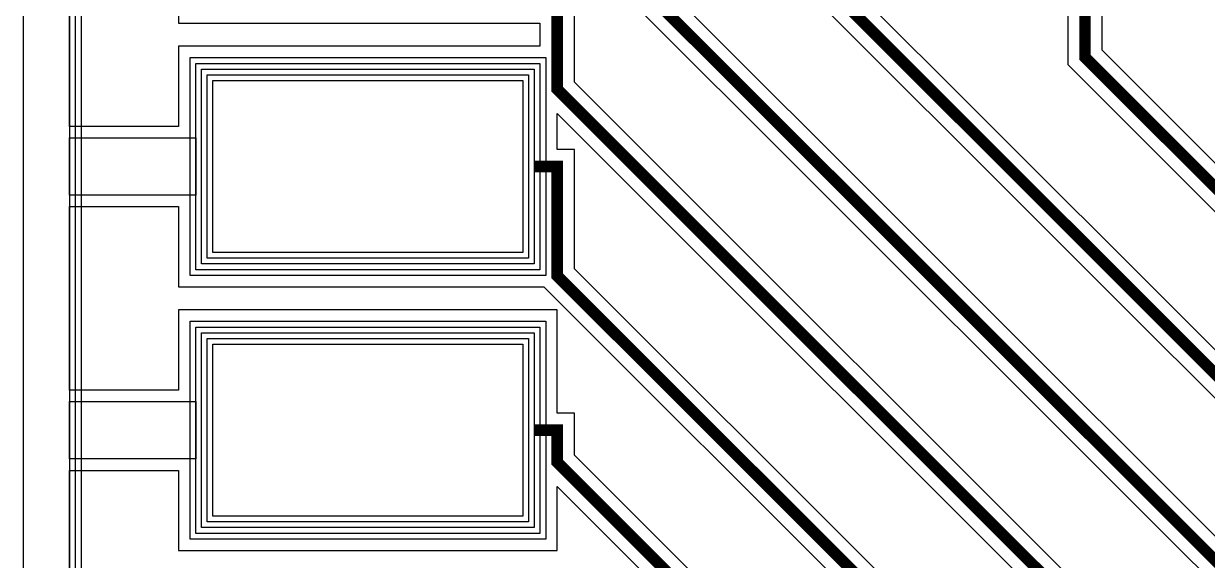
# Model space of a CAD drawing. Extents: x -87611 to 96139, y 77822 to 138139.
# Drawn here: x -7122 to -6090, y 98306 to 98774 of the extents above; entities that cross this region are included whole.
import ezdxf

# ---------------------------------------------------------------- set-up
doc = ezdxf.new("R2010")
doc.units = 0
doc.header["$MEASUREMENT"] = 0
doc.layers.get('0').update_dxf_attribs({"color": 6})
for name, color, linetype in [('L12D0 Etch', 190, 'Continuous'), ('L14D0 Au', 2, 'Continuous'), ('L15D0 PVIA', 7, 'Continuous'), ('L3D0 Base', 3, 'Continuous'), ('L4D0 Cntr', 1, 'Continuous'), ('L7D0 DE', 42, 'Continuous'), ('L8D0 Wire', 5, 'Continuous')]:
    doc.layers.add(name, color=color, linetype=linetype)

# ---------------------------------------------------------------- blocks, each defined once
blk = doc.blocks.new('32PAD')
at = {"layer": 'L14D0 Au'}
blk.add_lwpolyline([(-80, 10), (-80, 290), (80, 290), (80, 10)], close=True, dxfattribs=at)
at = {"layer": 'L15D0 PVIA'}
blk.add_lwpolyline([(-75, 15), (-75, 285), (75, 285), (75, 15)], close=True, dxfattribs=at)
at = {"layer": 'L3D0 Base'}
for points in [[(-25, 300), (-25, 410), (25, 410), (25, 300)], [(-90, 0), (-90, 300), (90, 300), (90, 0)]]:
    blk.add_lwpolyline(points, close=True, dxfattribs=at)
at = {"layer": 'L4D0 Cntr'}
blk.add_lwpolyline([(-85, 5), (-85, 295), (85, 295), (85, 5)], close=True, dxfattribs=at)
at = {"layer": 'L8D0 Wire'}
blk.add_lwpolyline([(-95, -5), (-95, 305), (95, 305), (95, -5)], close=True, dxfattribs=at)
blk = doc.blocks.new('_32PADS')
at = {"rotation": 90}
for p in [(-1050, 805), (-1050, 575)]:
    blk.add_blockref('32PAD', p, dxfattribs=at)
blk = doc.blocks.new('_32TRCE130')
at = {"layer": 'L14D0 Au'}
for points in [[(-156.4, 177.6), (-968.3, 989.5), (-968.3, 1035), (-930, 1035), (-930, 1365), (-1000, 1365), (-1000, 1460), (-840, 1460), (-840, 1365), (-910, 1365), (-910, 1035), (-820, 1035), (-820, 961.4), (-388.9, 530.3)], [(-367.7, 551.5), (-790, 973.8), (-790, 1035), (-700, 1035), (-700, 1365), (-770, 1365), (-770, 1460), (-610, 1460), (-610, 1365), (-680, 1365), (-680, 1035), (-590, 1035), (-590, 894.1), (-177.6, 481.7)], [(-147.6, 494.1), (-560, 906.5), (-560, 1035), (-470, 1035), (-470, 1365), (-540, 1365), (-540, 1460), (-380, 1460)], [(380, 1460), (540, 1460), (540, 1365), (470, 1365), (470, 1035), (525.9, 1035), (205.1, 714.2)], [(226.3, 693), (553.3, 1020), (590, 1020), (590, 1035), (680, 1035), (680, 1365), (610, 1365), (610, 1460), (770, 1460), (770, 1365), (700, 1365), (700, 1046.5), (147.6, 494.1)], [(325.3, 381.8), (431.3, 487.9), (388.9, 530.3), (878.6, 1020), (998.3, 1020), (998.3, 1035), (1024.8, 1035), (1140, 1150.2), (1140, 1140), (998.3, 998.3), (977.1, 998.3), (147.6, 168.8)]]:
    blk.add_lwpolyline(points, dxfattribs=at)
for points in [[(910, 1050), (910, 1365), (840, 1365), (840, 1460), (1000, 1460), (1000, 1365), (930, 1365), (930, 1050)], [(205.1, 388.9), (176.5, 417.5), (177.6, 419.2), (177.6, 481.7), (715.9, 1020), (820, 1020), (820, 1035), (851.2, 1035), (367.7, 551.5), (325.3, 594), (219.2, 487.9), (261.6, 445.5), (246.8, 430.6), (246.3, 428.3), (241.8, 432.7), (217.8, 408.7), (222.3, 404.2), (219.9, 403.8)]]:
    blk.add_lwpolyline(points, close=True, dxfattribs=at)
at = {"layer": 'L8D0 Wire', "const_width": 10}
for points in [[(-100.1, 162.6), (-162.6, 162.6), (-983.3, 983.3), (-983.3, 1055)], [(-377, 539.7), (-805, 967.6), (-805, 1055)], [(-162.6, 425.4), (-162.6, 487.9), (-575, 900.3), (-575, 1055)], [(162.6, 425.4), (162.6, 487.9), (709.7, 1035), (805, 1035), (805, 1055)], [(214.4, 702.3), (547.1, 1035), (575, 1035), (575, 1055)], [(377, 539.7), (872.4, 1035), (983.3, 1035), (983.3, 1055)]]:
    blk.add_lwpolyline(points, dxfattribs=at)
blk = doc.blocks.new('$32_130_B')
at = {"layer": 'L12D0 Etch'}
blk.add_lwpolyline([(0, 0), (0, 2950), (50, 2950), (50, 50), (2950, 50), (2950, 2950), (0, 2950), (0, 3000), (3000, 3000), (3000, 0)], close=True, dxfattribs=at)
at = {"layer": 'L3D0 Base'}
blk.add_lwpolyline([(0, 0), (0, 2960), (40, 2960), (40, 40), (2960, 40), (2960, 2960), (0, 2960), (0, 3000), (3000, 3000), (3000, 0)], close=True, dxfattribs=at)
at = {"layer": 'L4D0 Cntr'}
blk.add_lwpolyline([(0, 0), (0, 2955), (45, 2955), (45, 45), (2955, 45), (2955, 2955), (0, 2955), (0, 3000), (3000, 3000), (3000, 0)], close=True, dxfattribs=at)
at = {"layer": 'L7D0 DE'}
blk.add_lwpolyline([(0, 0), (0, 2960), (40, 2960), (40, 40), (2960, 40), (2960, 2960), (0, 2960), (0, 3000), (3000, 3000), (3000, 0)], close=True, dxfattribs=at)
for name in ['_32PADS', '_32TRCE130']:
    blk.add_blockref(name, (1500, 1500))
at = {"rotation": 90}
blk.add_blockref('_32TRCE130', (1500, 1500), dxfattribs=at)

msp = doc.modelspace()

# ---------------------------------------------------------------- block references
at = {"linetype": 'Continuous'}
msp.add_blockref('$32_130_B', (-7121.9, 96344.1), dxfattribs=at)

doc.saveas('drawing.dxf')
